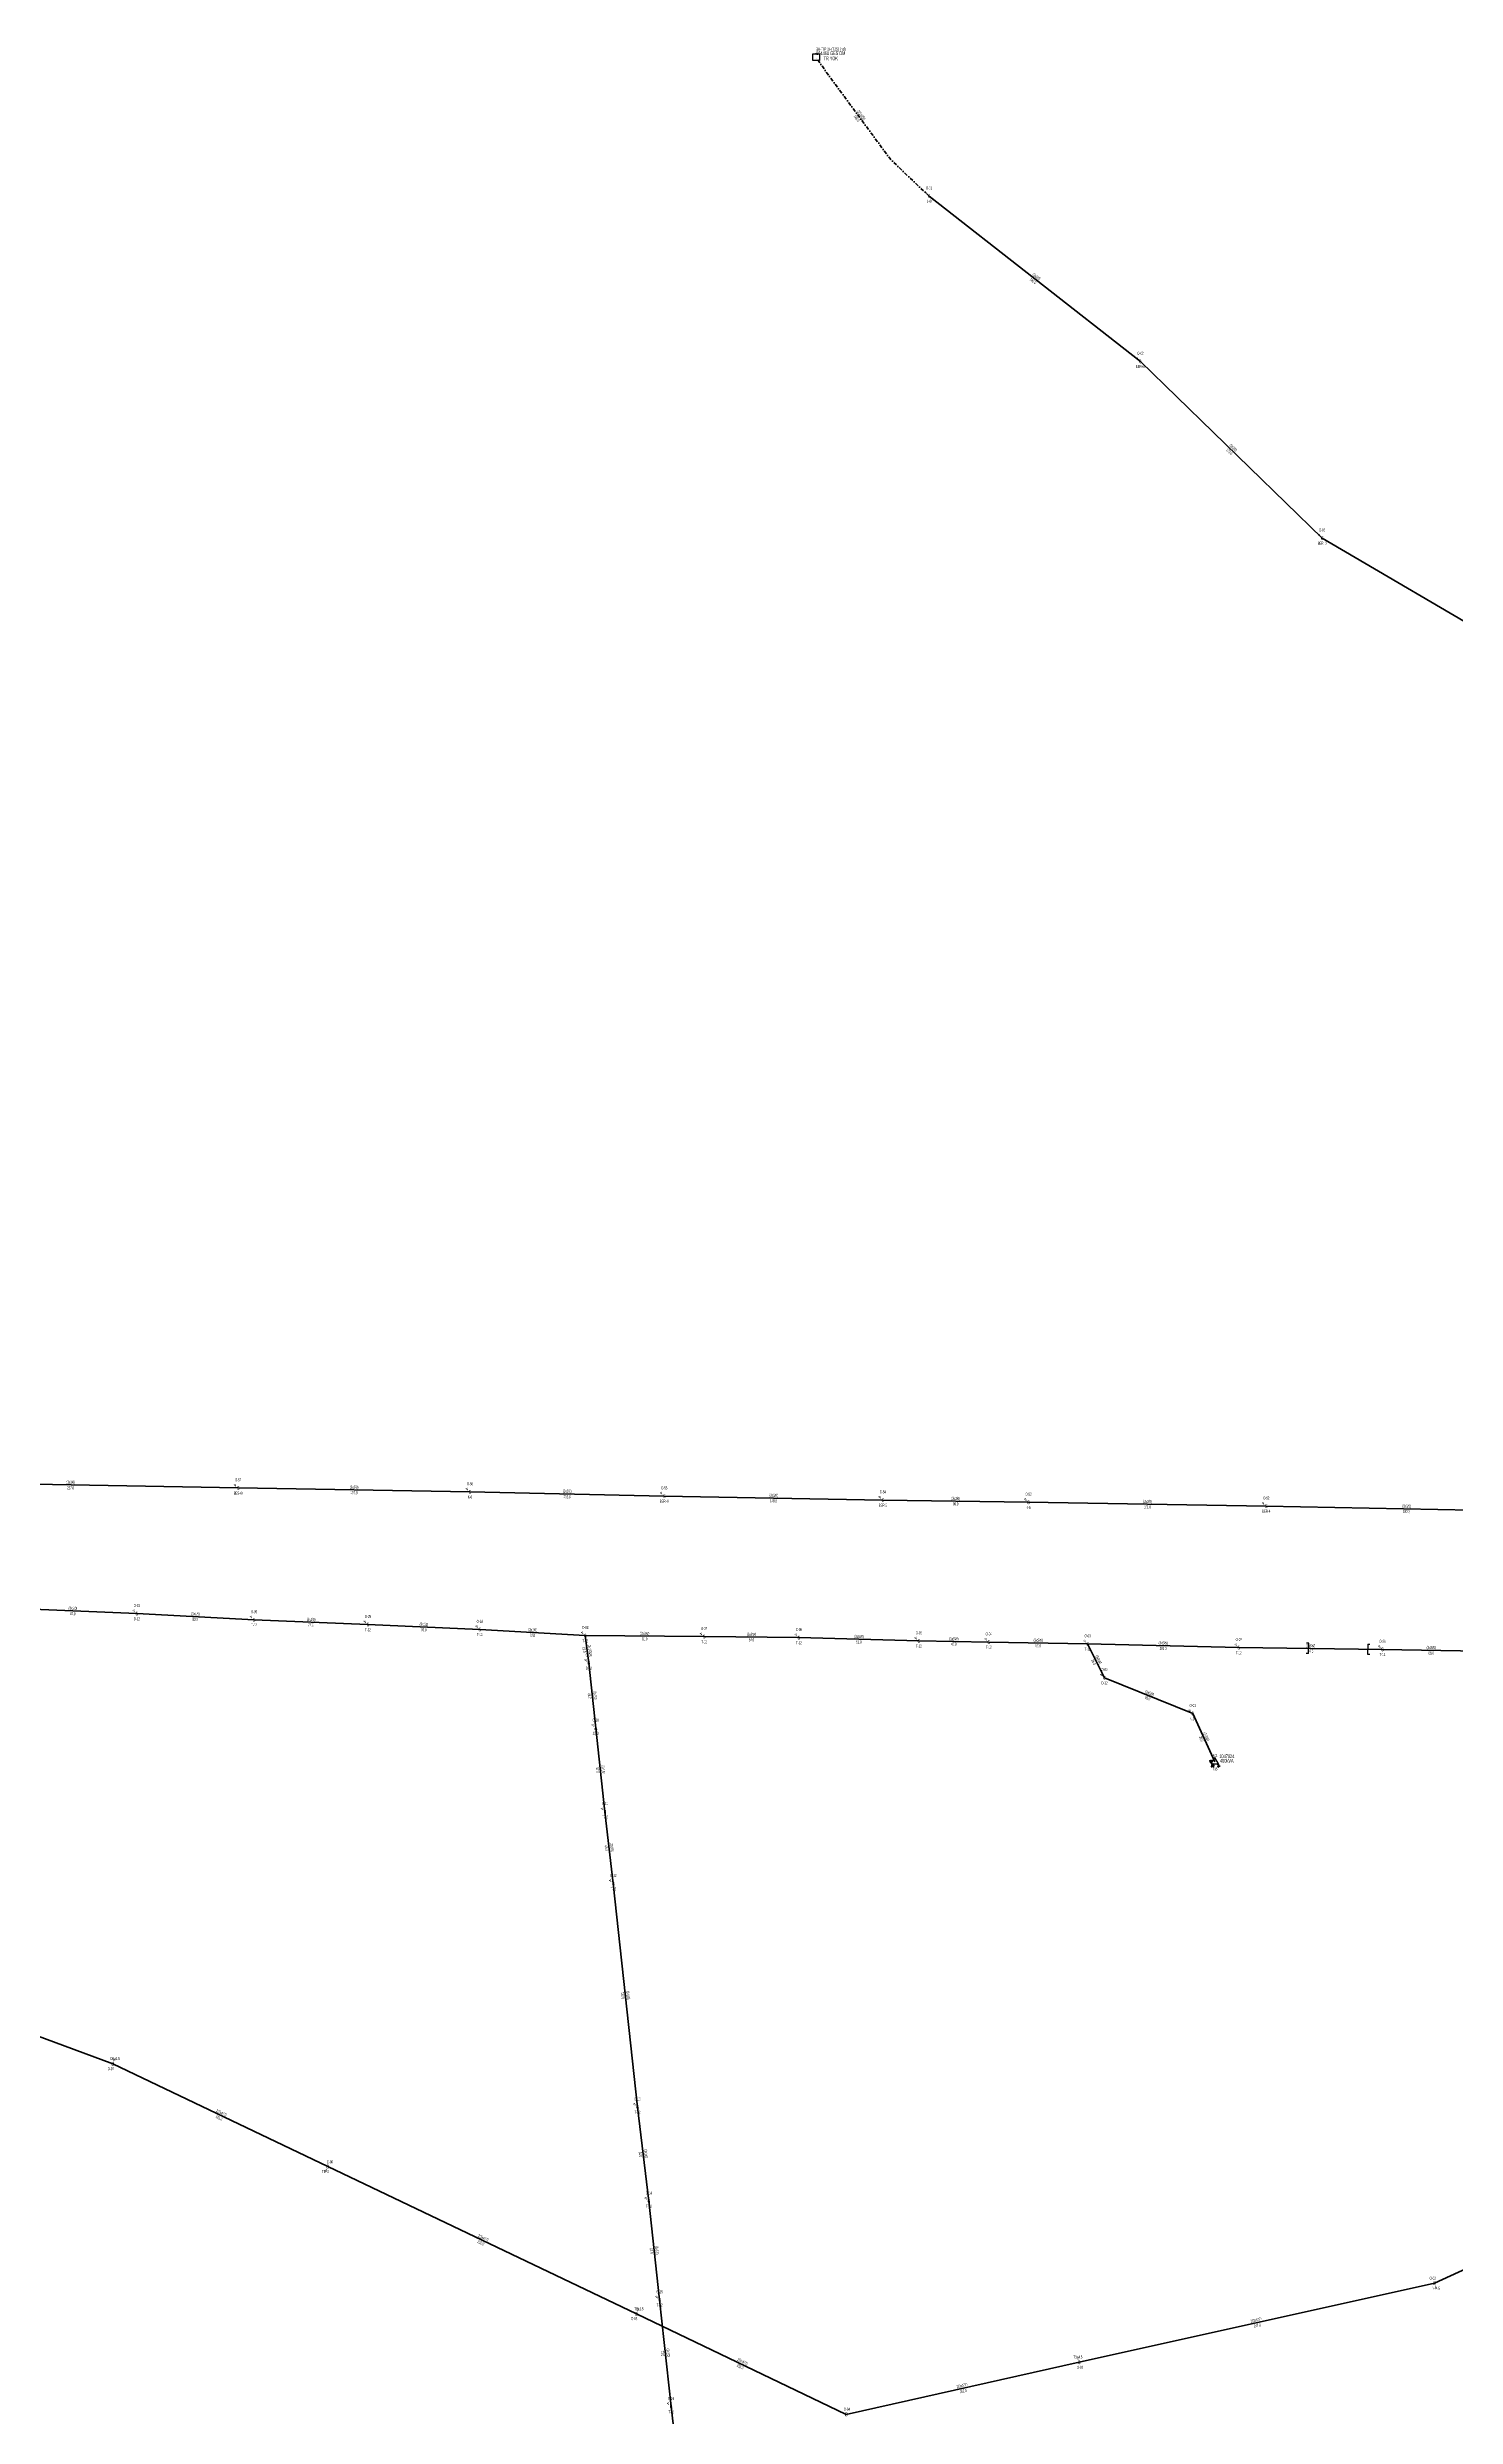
# Model space of a CAD drawing. Header units: millimetres. Extents: x 575398 to 593980, y 4181204 to 4193824.
# Drawn here: x 590751 to 591706, y 4185243 to 4186849 of the extents above; entities that cross this region are included whole.
import ezdxf
from ezdxf.enums import TextEntityAlignment as Align

# ---------------------------------------------------------------- set-up
doc = ezdxf.new("R2010")
doc.units = ezdxf.units.MM
doc.linetypes.add('DASHDOT', pattern=[5, 2.5, -1.25, 0, -1.25])
for name, color, linetype, lineweight in [('DIREK_ENH_MEVCUT', 6, 'Continuous', 25), ('DIREK_ENH_YENI', 6, 'Continuous', 25), ('HAT_ENH_HAVAI_YENI', 6, 'Continuous', 70), ('HAT_OG_HAVAI_MEVCUT', 48, 'Continuous', 70), ('HAT_OG_YERALTI_MEVCUT', 48, 'DASHDOT', 70), ('TRAFO_MEVCUT', 5, 'Continuous', 30), ('TRAFO_TADILAT_BYSK', 5, 'Continuous', 30)]:
    doc.layers.add(name, color=color, linetype=linetype, lineweight=lineweight)
doc.layers.add('NIA_OG', color=6, linetype='Continuous')
doc.styles.add('Direk', font='B_CAD')
doc.styles.get("Standard").update_dxf_attribs({"font": 'Arial'})

# ---------------------------------------------------------------- blocks, each defined once
blk = doc.blocks.new('OG_NIA', base_point=(-43.6726, 128.9236))
at = {"layer": 'NIA_OG'}
for p, q in [((-43.672618, 132.403582), (-45.232618, 132.403582)), ((-43.672618, 125.443582), (-43.672618, 132.403582)), ((-43.672618, 125.443582), (-45.232618, 125.443582))]:
    blk.add_line(p, q, dxfattribs=at)
blk = doc.blocks.new('MEV_DIREK')
h = blk.add_hatch(color=32)
h.paths.add_polyline_path([(-2.1, 1), (-2.4, 1.1), (-3.3, -0.5), (-3.1, -0.7), (-2.7, 0.1), (-1.9, -0.4), (-1.8, -0.2), (-2.6, 0.2)])
h.paths.add_polyline_path([(-3.5, -0.2), (-3.3, -0.2), (-2.6, 1), (-2.7, 1.1)])
h.paths.add_polyline_path([(-3.5, 0.3), (-3.4, 0.2), (-3.1, 0.8), (-3.2, 0.9)])
h.paths.add_polyline_path([(-3.6, 0.8), (-3.7, 0.7), (-3.5, 0.6), (-3.5, 0.7)])
h.paths.add_polyline_path([(-1.5, -2.3), (-2.3, -2.3), (-2.5, -3.5), (-2.4, -3.5), (-2.2, -2.5), (-1.9, -2.5), (-2.1, -3.5), (-2, -3.5), (-1.8, -2.5), (-1.5, -2.5), (-1.7, -3.5), (-1.6, -3.5), (-1.4, -2.5), (-1.1, -2.5), (-1.3, -3.5), (-1.2, -3.5), (-1, -2.5), (-0.7, -2.5), (-0.9, -3.5), (-0.8, -3.5), (-0.6, -2.3), (-1.3, -2.3), (-1.3, -1.4), (-1.5, -1.4)])
at = {"layer": 'TRAFO_MEVCUT'}
for points in [[(2.4, -1.6), (2.1, -1.9), (2.1, -1.4), (1.9, -1.4), (2, -2.3), (2.2, -2), (2.3, -2.7), (2.1, -2.7), (2.4, -2.9), (2.4, -2.9), (2.6, -2.5), (2.4, -2.6)], [(2.4, -1.6), (2.1, -1.9), (2.1, -1.4), (1.9, -1.4), (2, -2.3), (2.2, -2), (2.3, -2.7), (2.1, -2.7), (2.4, -2.9), (2, -3.2), (2.2, -3.8), (2.3, -3.7), (2.1, -3.3), (2.3, -3.1), (2.4, -3.6), (2.5, -3.6), (2.3, -3.1), (2.5, -2.9), (2.7, -3.4), (2.7, -3.4), (2.6, -2.9), (2.7, -2.8), (2.9, -3.2), (3, -3.2), (2.8, -2.7), (3, -2.6), (3.1, -3.1), (3.2, -3), (3, -2.4), (2.4, -2.9), (2.6, -2.5), (2.4, -2.6)], [(3, -2.6), (3.1, -3.1), (3.2, -3), (3, -2.4), (2.4, -2.9), (2.6, -2.5), (2.4, -2.6), (2.4, -1.6), (2.1, -1.9), (2.1, -1.4), (1.9, -1.4), (2, -2.3), (2.2, -2), (2.3, -2.7), (2.1, -2.7), (2.4, -2.9), (2, -3.2), (2.2, -3.8), (2.3, -3.7), (2.1, -3.3), (2.3, -3.1), (2.4, -3.6), (2.5, -3.6), (2.3, -3.1), (2.5, -2.9), (2.7, -3.4), (2.7, -3.4), (2.6, -2.9), (2.7, -2.8), (2.9, -3.2), (3, -3.2), (2.8, -2.7)]]:
    blk.add_hatch(color=32, dxfattribs=at).paths.add_polyline_path(points)
at = {"layer": 'TRAFO_MEVCUT', "linetype": 'Continuous'}
for p, q in [((-2.5, -1.4), (0, 2.9)), ((2.5, -1.4), (0, 2.9)), ((-2.5, -1.4), (2.5, -1.4))]:
    blk.add_line(p, q, dxfattribs=at)
at = {"layer": 'TRAFO_MEVCUT', "color": 32, "flags": 128}
blk.add_lwpolyline([(1.9, -1.4), (2.1, -1.4), (2.1, -1.9), (2.4, -1.6), (2.4, -2.6), (2.6, -2.5), (2.4, -2.9), (3, -2.4), (3.2, -3), (3.1, -3.1), (3, -2.6), (2.8, -2.7), (3, -3.2), (2.9, -3.2), (2.7, -2.8), (2.6, -2.9), (2.7, -3.4), (2.7, -3.4), (2.5, -2.9), (2.3, -3.1), (2.5, -3.6), (2.4, -3.6), (2.3, -3.1), (2.1, -3.3), (2.3, -3.7), (2.2, -3.8), (2, -3.2), (2.4, -2.9), (2.1, -2.7), (2.3, -2.7), (2.2, -2), (2, -2.3), (1.9, -1.4)], dxfattribs=at)
at = {"layer": 'TRAFO_TADILAT_BYSK', "color": 32, "flags": 128}
for points in [[(-3.5, 0.6), (-3.5, 0.7), (-3.6, 0.8), (-3.7, 0.7), (-3.5, 0.6)], [(-3.3, -0.2), (-2.6, 1), (-2.7, 1.1), (-3.5, -0.2), (-3.3, -0.2)], [(-3.4, 0.2), (-3.1, 0.8), (-3.2, 0.9), (-3.5, 0.3), (-3.4, 0.2)], [(-1.8, -0.2), (-2.6, 0.2), (-2.1, 1), (-2.4, 1.1), (-3.3, -0.5), (-3.1, -0.7), (-2.7, 0.1), (-1.9, -0.4), (-1.8, -0.2)], [(-1.3, -1.4), (-1.5, -1.4), (-1.5, -2.3), (-2.3, -2.3), (-2.5, -3.5), (-2.4, -3.5), (-2.2, -2.5), (-1.9, -2.5), (-2.1, -3.5), (-2, -3.5), (-1.8, -2.5), (-1.5, -2.5), (-1.7, -3.5), (-1.6, -3.5), (-1.4, -2.5), (-1.1, -2.5), (-1.3, -3.5), (-1.2, -3.5), (-1, -2.5), (-0.7, -2.5), (-0.9, -3.5), (-0.8, -3.5), (-0.6, -2.3), (-1.3, -2.3), (-1.3, -1.4)]]:
    blk.add_lwpolyline(points, dxfattribs=at)
blk = doc.blocks.new('MEV_BINA_KARE')
at = {"layer": 'TRAFO_MEVCUT', "linetype": 'Continuous'}
for p, q in [((-2.25, -2.25), (-2.25, 2.25)), ((-2.25, 2.25), (2.25, 2.25)), ((0, 1.8), (0, 2.7)), ((2.25, 2.25), (2.25, -2.25)), ((2.25, -2.25), (-2.25, -2.25))]:
    blk.add_line(p, q, dxfattribs=at)

msp = doc.modelspace()

# ---------------------------------------------------------------- linework, layer by layer
at = {"layer": 'HAT_ENH_HAVAI_YENI'}
for p, q in [((590584.219, 4185560.737), (590795.189, 4185482.53)), ((590795.189, 4185482.53), (590940.864, 4185412.94)), ((591691.239, 4185333.981), (591902.063, 4185430.805)), ((590940.864, 4185412.94), (591150.208, 4185313.061)), ((591450.327, 4185280.305), (591691.239, 4185333.981)), ((591150.208, 4185313.061), (591292.496, 4185245.028)), ((591292.496, 4185245.028), (591450.327, 4185280.305))]:
    msp.add_line(p, q, dxfattribs=at)
at = {"layer": 'HAT_OG_HAVAI_MEVCUT'}
for p, q in [((591491.89, 4186636.57), (591348.64, 4186748.6)), ((591615.19, 4186516.8), (591491.89, 4186636.57)), ((591615.19, 4186516.8), (591824.8, 4186393.88)), ((590653.06, 4185877.02), (590880.14, 4185872.95)), ((591037.33, 4185870.34), (590880.14, 4185872.95)), ((591037.33, 4185870.34), (591169.08, 4185867.49)), ((591317.32, 4185864.77), (591169.08, 4185867.49)), ((591416.06, 4185863.24), (591317.32, 4185864.77)), ((591416.06, 4185863.24), (591577.29, 4185860.67)), ((591577.29, 4185860.67), (591767.48, 4185856.97)), ((590811.46, 4185787.8), (590724.63, 4185791.45)), ((590890.93, 4185783.58), (590811.46, 4185787.8)), ((590968.17, 4185780.38), (590890.93, 4185783.58)), ((590968.17, 4185780.38), (591043.99, 4185777.03)), ((591043.99, 4185777.03), (591115.52, 4185772.85)), ((591196.1, 4185772.22), (591115.52, 4185772.85)), ((591117.894193, 4185754.30064), (591115.52, 4185772.85)), ((591260.37, 4185771.49), (591196.1, 4185772.22)), ((591260.37, 4185771.49), (591341.7, 4185769.25)), ((591389.1, 4185768.53), (591341.7, 4185769.25)), ((591456.16, 4185767.25), (591389.1, 4185768.53)), ((591456.16, 4185767.25), (591467.59, 4185744.31)), ((591456.16, 4185767.25), (591558.63, 4185764.78)), ((591122.61, 4185710.16), (591117.894193, 4185754.30064)), ((591656.05, 4185763.56), (591558.63, 4185764.78)), ((591656.05, 4185763.56), (591722.18, 4185762.24)), ((591467.59, 4185744.31), (591527.38, 4185720.06)), ((591527.38, 4185720.06), (591542.5, 4185687.32)), ((591122.61, 4185710.16), (591128.9, 4185653.52)), ((591134.55, 4185604.78), (591128.9, 4185653.52)), ((591134.55, 4185604.78), (591150.95, 4185453.27)), ((591158.63, 4185389.55), (591150.95, 4185453.27)), ((591158.63, 4185389.55), (591165.95, 4185322.64)), ((591165.95, 4185322.64), (591173.71, 4185250.33)), ((591173.71, 4185250.33), (591180.9, 4185187.76))]:
    msp.add_line(p, q, dxfattribs=at)
at = {"layer": 'HAT_OG_YERALTI_MEVCUT', "flags": 128}
msp.add_lwpolyline([(591348.64, 4186748.6), (591322.442418, 4186773.586727), (591279.91221, 4186831.391867), (591271.996802, 4186842.726903)], dxfattribs=at)

# ---------------------------------------------------------------- block references
at = {"layer": 'NIA_OG'}
for p, rotation in [((591605.996601, 4185764.186824), 359.282517), ((591645.993465, 4185763.685939), 179.282517)]:
    msp.add_blockref('OG_NIA', p, dxfattribs=dict(at, rotation=rotation))
at = {"layer": 'TRAFO_MEVCUT'}
msp.add_blockref('MEV_BINA_KARE', (591271.996802, 4186842.726903), dxfattribs=at)
at = {"layer": 'TRAFO_MEVCUT', "linetype": 'ByBlock'}
msp.add_blockref('MEV_DIREK', (591542.5, 4185687.32), dxfattribs=at)

# ---------------------------------------------------------------- texts
at = {"layer": 'DIREK_ENH_MEVCUT', "color": 32, "linetype": 'ByBlock', "style": 'Direk'}
for p in [(591346.660101, 4186750.579899), (591489.910101, 4186638.549899), (591613.210101, 4186518.779899), (590878.160101, 4185874.929899), (591035.350101, 4185872.319899), (591167.100101, 4185869.469899), (591315.340101, 4185866.749899), (591414.080101, 4185865.219899), (591575.310101, 4185862.649899), (590809.480101, 4185789.779899), (590888.950101, 4185785.559899), (590966.190101, 4185782.359899), (591042.010101, 4185779.009899), (591113.540101, 4185774.829899), (591194.120101, 4185774.199899), (591258.390101, 4185773.469899), (591339.720101, 4185771.229899), (591387.120101, 4185770.509899), (591454.180101, 4185769.229899), (591556.650101, 4185766.759899), (591654.070101, 4185765.539899), (591115.914294, 4185756.280539), (591465.610101, 4185746.289899), (591525.400101, 4185722.039899), (591120.630101, 4185712.139899), (591126.920101, 4185655.499899), (591132.570101, 4185606.759899), (591148.970101, 4185455.249899), (591156.650101, 4185391.529899), (591163.970101, 4185324.619899), (591171.730101, 4185252.309899)]:
    msp.add_text('4', height=2, rotation=225.000001, dxfattribs=at).set_placement(p, align=Align.MIDDLE_CENTER)
at = {"layer": 'DIREK_ENH_MEVCUT', "linetype": 'ByBlock', "width": 0.53}
for s, p in [('O-01', (591348.64, 4186754.1)), ('L+0', (591348.64, 4186745.1)), ('BER+0', (591491.89, 4186633.07)), ('O-02', (591491.89, 4186642.07)), ('O-03', (591615.19, 4186522.3)), ('BER+0', (591615.19, 4186513.3)), ('O-57', (590880.14, 4185878.45)), ('BES+0', (590880.14, 4185869.45)), ('O-56', (591037.33, 4185875.84)), ('K-6', (591037.33, 4185866.84)), ('BER+0', (591169.08, 4185863.99)), ('O-55', (591169.08, 4185872.99)), ('BER-2', (591317.32, 4185861.27)), ('O-54', (591317.32, 4185870.27)), ('O-53', (591416.06, 4185868.74)), ('O-52', (591577.29, 4185866.17)), ('K-8', (591416.06, 4185859.74)), ('BER-4', (591577.29, 4185857.17)), ('O-31', (590811.46, 4185793.3)), ('D-12', (590811.46, 4185784.3)), ('O-30', (590890.93, 4185789.08)), ('O-29', (590968.17, 4185785.88)), ('O-28', (591043.99, 4185782.53)), ('T-12', (590890.93, 4185780.08)), ('T-12', (590968.17, 4185776.88)), ('T-12', (591043.99, 4185773.53)), ('O-08', (591115.52, 4185778.35)), ('T-12', (591115.52, 4185769.35)), ('O-07', (591196.1, 4185777.72)), ('T-12', (591196.1, 4185768.72)), ('O-06', (591260.37, 4185776.99)), ('T-12', (591260.37, 4185767.99)), ('O-05', (591341.7, 4185774.75)), ('T-12', (591341.7, 4185765.75)), ('O-04', (591389.1, 4185774.03)), ('T-12', (591389.1, 4185765.03)), ('O-03', (591456.16, 4185772.75)), ('O-07', (591558.63, 4185770.28)), ('O-06', (591656.05, 4185769.06)), ('O-09', (591117.894193, 4185759.80064)), ('D-12', (591117.894193, 4185750.80064)), ('T-12', (591456.16, 4185763.75)), ('O-02', (591467.59, 4185749.81)), ('T-12', (591558.63, 4185761.28)), ('T-12', (591656.05, 4185760.06)), ('D-12', (591467.59, 4185740.81)), ('O-01', (591527.38, 4185725.56)), ('N-14', (591527.38, 4185716.56)), ('O-10', (591122.61, 4185715.66)), ('12-O', (591122.61, 4185706.66)), ('O-11', (591128.9, 4185659.02)), ('T-12', (591128.9, 4185650.02)), ('O-12', (591134.55, 4185610.28)), ('T-12', (591134.55, 4185601.28)), ('O-13', (591150.95, 4185458.77)), ('T-12', (591150.95, 4185449.77)), ('O-14', (591158.63, 4185395.05)), ('T-12', (591158.63, 4185386.05)), ('O-15', (591165.95, 4185328.14)), ('T-12', (591165.95, 4185319.14)), ('O-16', (591173.71, 4185255.83)), ('T-12', (591173.71, 4185246.83))]:
    msp.add_text(s, height=2.05, dxfattribs=at).set_placement(p, align=Align.MIDDLE_CENTER)
at = {"layer": 'DIREK_ENH_MEVCUT', "linetype": 'ByBlock', "style": 'Direk'}
for s, p in [('6', (591348.64, 4186748.6)), ('6', (591491.89, 4186636.57)), ('6', (591615.19, 4186516.8)), ('6', (590880.14, 4185872.95)), ('6', (591037.33, 4185870.34)), ('6', (591169.08, 4185867.49)), ('6', (591317.32, 4185864.77)), ('6', (591416.06, 4185863.24)), ('6', (591577.29, 4185860.67)), ('6', (590811.46, 4185787.8)), ('6', (590890.93, 4185783.58)), ('6', (590968.17, 4185780.38)), ('6', (591043.99, 4185777.03)), ('6', (591115.52, 4185772.85)), ('6', (591196.1, 4185772.22)), ('6', (591260.37, 4185771.49)), ('6', (591341.7, 4185769.25)), ('6', (591389.1, 4185768.53)), ('6', (591456.16, 4185767.25)), ('6', (591558.63, 4185764.78)), ('6', (591117.894193, 4185754.30064)), ('6', (591656.05, 4185763.56)), ('6', (591467.59, 4185744.31)), ('6', (591527.38, 4185720.06)), ('A', (591122.61, 4185710.16)), ('6', (591128.9, 4185653.52)), ('6', (591134.55, 4185604.78)), ('6', (591150.95, 4185453.27)), ('6', (591158.63, 4185389.55)), ('6', (591165.95, 4185322.64)), ('6', (591173.71, 4185250.33))]:
    msp.add_text(s, height=2.5, dxfattribs=at).set_placement(p, align=Align.MIDDLE_CENTER)
at = {"layer": 'DIREK_ENH_MEVCUT', "color": 32, "style": 'Direk'}
msp.add_text('f', height=2, rotation=405.000001, dxfattribs=at).set_placement((591350.619899, 4186746.620101), align=Align.MIDDLE_CENTER)
at = {"layer": 'DIREK_ENH_YENI', "width": 0.53}
for s, p in [('O-07', (590793.824985, 4185479.306731)), ('DB+1.5', (590796.714852, 4185486.1357)), ('O-06', (590942.371896, 4185416.09852)), ('TB+3', (590939.28467, 4185409.631851)), ('O-02', (591690.121827, 4185337.297915)), ('TB+1.5', (591151.90626, 4185316.61667)), ('N+4.5', (591692.41324, 4185330.494653)), ('O-05', (591148.699553, 4185309.902743)), ('TB+4.5', (591449.516225, 4185283.9382)), ('O-03', (591451.0893, 4185276.889023)), ('O-04', (591292.890845, 4185248.505657))]:
    msp.add_text(s, height=2.05, dxfattribs=at).set_placement(p, align=Align.MIDDLE_CENTER)
at = {"layer": 'DIREK_ENH_YENI', "style": 'Direk'}
for p in [(590795.189, 4185482.53), (590940.864, 4185412.94), (591691.239, 4185333.981), (591150.208, 4185313.061), (591450.327, 4185280.305), (591292.496, 4185245.028)]:
    msp.add_text('8', height=2.5, dxfattribs=at).set_placement(p, align=Align.MIDDLE_CENTER)
at = {"layer": 'DIREK_ENH_YENI', "color": 32, "style": 'Direk'}
for rotation, p in [(157.063007, (590796.280212, 4185485.108615)), (334.479915, (590939.657683, 4185410.413184)), (378.614088, (591692.132739, 4185331.327468)), (154.469918, (591151.414758, 4185315.587606)), (192.57985, (591449.71716, 4185283.037782))]:
    msp.add_text('4', height=2, rotation=rotation, dxfattribs=at).set_placement(p, align=Align.MIDDLE_CENTER)
at = {"layer": 'HAT_ENH_HAVAI_YENI', "lineweight": 30, "width": 0.53}
for s, rotation, p in [('161.0', 334.465857, (590867.660108, 4185446.968021, 295470.432)), ('232.0', 334.493973, (591045.169985, 4185362.233341, 295575.104)), ('247.0', 12.560533, (591570.96785, 4185306.313343, 295845.6195)), ('158.0', 334.445863, (591220.985341, 4185278.277649, 295646.248)), ('162.0', 12.599167, (591371.59691, 4185261.836968, 295725.1635))]:
    msp.add_text(s, height=2.05, rotation=rotation, dxfattribs=at).set_placement(p, align=Align.TOP_CENTER)
for rotation, p in [(334.465857, (590868.392892, 4185448.501979, 295470.432)), (334.493973, (591045.902015, 4185363.767659, 295575.104)), (12.560533, (591570.59815, 4185307.972657, 295845.6195)), (334.445863, (591221.718659, 4185279.811351, 295646.248)), (12.599167, (591371.22609, 4185263.496032, 295725.1635))]:
    msp.add_text('2(3x477)', height=2.05, rotation=rotation, dxfattribs=at).set_placement(p, align=Align.CENTER)
at = {"layer": 'HAT_OG_HAVAI_MEVCUT', "lineweight": 30, "width": 0.53}
for s, rotation, p in [('182.0', 321.972483, (591419.741366, 4186691.915442, 295674.32)), ('172.0', 315.832023, (591552.94775, 4186576.075295, 295745.945)), ('227.0', 358.973186, (590766.584768, 4185874.135136, 295440.07)), ('157.0', 359.048742, (590958.720888, 4185870.795117, 295440.07)), ('132.0', 358.760778, (591103.186617, 4185868.065199, 295584.54)), ('148.0', 358.948819, (591243.184406, 4185865.280143, 295584.54)), ('99.0', 359.112259, (591366.676831, 4185863.155102, 295658.66)), ('161.0', 359.086785, (591496.661453, 4185861.105108, 295788.645)), ('190.0', 358.885495, (591672.368467, 4185857.970161, 295883.74)), ('87.0', 357.592922, (590768.009301, 4185788.77575, 295362.315)), ('80.0', 356.960346, (590851.149927, 4185784.841196, 295405.73)), ('77.0', 357.627632, (590929.514815, 4185781.130729, 295445.465)), ('76.0', 357.470112, (591006.042481, 4185777.855828, 295521.995)), ('72.0', 356.655609, (591079.705413, 4185774.091448, 295557.76)), ('81.0', 359.552053, (591155.803355, 4185771.685026, 295557.76)), ('64.0', 359.349243, (591228.225346, 4185771.005055, 295598.05)), ('81.0', 358.422352, (591301.011598, 4185769.520322, 295670.85)), ('47.0', 359.129751, (591365.38709, 4185768.040098, 295670.85)), ('67.0', 358.906506, (591422.613779, 4185767.040155, 295694.55)), ('19.0', 277.293817, (591115.863975, 4185763.467406, 295557.76)), ('26.0', 296.485071, (591461.114207, 4185755.40093, 295733.795)), ('102.0', 358.619175, (591507.374517, 4185765.165247, 295779.315)), ('97.0', 359.282517, (591607.329356, 4185763.320067, 295779.315)), ('66.0', 358.856489, (591689.098037, 4185762.050169, 295861.09)), ('44.0', 276.098117, (591119.406907, 4185732.140023, 295558.947097)), ('65.0', 337.923204, (591497.165528, 4185731.397321, 295763.69)), ('36.0', 294.788456, (591534.168317, 4185703.333621, 295771.25)), ('57.0', 276.336861, (591124.910193, 4185681.746182, 295564.45)), ('49.0', 276.612284, (591130.880654, 4185629.052122, 295564.45)), ('152.0', 276.177853, (591141.904936, 4185528.933527, 295575.475)), ('64.0', 276.872555, (591153.946107, 4185421.308288, 295575.475)), ('67.0', 276.243369, (591161.445041, 4185356.002561, 295582.975)), ('73.0', 276.125296, (591168.984853, 4185286.394302, 295586.855))]:
    msp.add_text(s, height=2.05, rotation=rotation, dxfattribs=at).set_placement(p, align=Align.TOP_CENTER)
for s, rotation, p in [('(3x3/0)', 321.972483, (591420.788634, 4186693.254558, 295674.32)), ('(3x3/0)', 315.832023, (591554.13225, 4186577.294705, 295745.945)), ('(3x3/0)', 358.973186, (590766.615232, 4185875.834864, 295440.07)), ('(3x3/0)', 359.048742, (590958.749112, 4185872.494883, 295440.07)), ('(3x3/0)', 358.760778, (591103.223383, 4185869.764801, 295584.54)), ('(3x3/0)', 358.948819, (591243.215594, 4185866.979857, 295584.54)), ('(3x3/0)', 359.112259, (591366.703169, 4185864.854898, 295658.66)), ('(3x3/0)', 359.086785, (591496.688547, 4185862.804892, 295788.645)), ('(3x3/0)', 358.885495, (591672.401533, 4185859.669839, 295883.74)), ('(3x1/0)', 357.592922, (590768.080699, 4185790.47425, 295362.315)), ('(3x1/0)', 356.960346, (590851.240073, 4185786.538804, 295405.73)), ('(3x1/0)', 357.627632, (590929.585185, 4185782.829271, 295445.465)), ('(3x1/0)', 357.470112, (591006.117519, 4185779.554172, 295521.995)), ('(3x1/0)', 356.655609, (591079.804587, 4185775.788552, 295557.76)), ('(3x1/0)', 277.293817, (591117.550219, 4185763.683234, 295557.76)), ('(3xSW)', 359.552053, (591155.816645, 4185773.384974, 295557.76)), ('(3xSW)', 359.349243, (591228.244654, 4185772.704945, 295598.05)), ('(3xSW)', 358.422352, (591301.058402, 4185771.219678, 295670.85)), ('(3xSW)', 359.129751, (591365.41291, 4185769.739902, 295670.85)), ('(3xSW)', 358.906506, (591422.646221, 4185768.739845, 295694.55)), ('(3xSW)', 358.619175, (591507.415483, 4185766.864753, 295779.315)), ('(3xSW)', 359.282517, (591607.350644, 4185765.019933, 295779.315)), ('(3xSW)', 358.856489, (591689.131963, 4185763.749831, 295861.09)), ('(3xSW)', 296.485071, (591462.635793, 4185756.15907, 295733.795)), ('(3x1/0)', 276.098117, (591121.097287, 4185732.320617, 295558.947097)), ('(3xSW)', 337.923204, (591497.804472, 4185732.972679, 295763.69)), ('(3xSW)', 294.788456, (591535.711683, 4185704.046379, 295771.25)), ('(3x1/0)', 276.336861, (591126.599807, 4185681.933818, 295564.45)), ('(3x1/0)', 276.612284, (591132.569346, 4185629.247878, 295564.45)), ('(3x1/0)', 276.177853, (591143.595064, 4185529.116473, 295575.475)), ('(3x1/0)', 276.872555, (591155.633893, 4185421.511712, 295575.475)), ('(3x1/0)', 276.243369, (591163.134959, 4185356.187439, 295582.975)), ('(3x1/0)', 276.125296, (591170.675147, 4185286.575698, 295586.855))]:
    msp.add_text(s, height=2.05, rotation=rotation, dxfattribs=at).set_placement(p, align=Align.CENTER)
at = {"layer": 'HAT_OG_YERALTI_MEVCUT', "lineweight": 30, "width": 0.53}
msp.add_text('140.0', height=2.05, rotation=306.343824, dxfattribs=at).set_placement((591300.49266, 4186801.985562), align=Align.TOP_CENTER)
msp.add_text('(3(1x95))', height=2.05, rotation=306.343824, dxfattribs=at).set_placement((591301.861968, 4186802.993032), align=Align.CENTER)
at = {"layer": 'TRAFO_MEVCUT', "width": 0.6}
for s, height, p in [('BK-TIP 2H(725) (hd)', 2.1, (591281.996802, 4186847.226903)), ('864468 GES DM', 2.5, (591281.996802, 4186844.226903)), ('TR YOK', 2.5, (591281.996802, 4186840.726903))]:
    msp.add_text(s, height=height, dxfattribs=at).set_placement(p, align=Align.CENTER)
at = {"layer": 'TRAFO_MEVCUT', "linetype": 'ByBlock', "width": 0.6}
for s, height, p in [('A01', 1.8, (591542.5, 4185690.82)), ('1047024', 2.5, (591550.5, 4185689.82)), ('400kVA', 2.5, (591550.5, 4185686.82))]:
    msp.add_text(s, height=height, dxfattribs=at).set_placement(p, align=Align.CENTER)
msp.add_text('T35', height=1.8, dxfattribs=at).set_placement((591542.5, 4185683.32), align=Align.TOP_CENTER)

doc.saveas('drawing.dxf')
